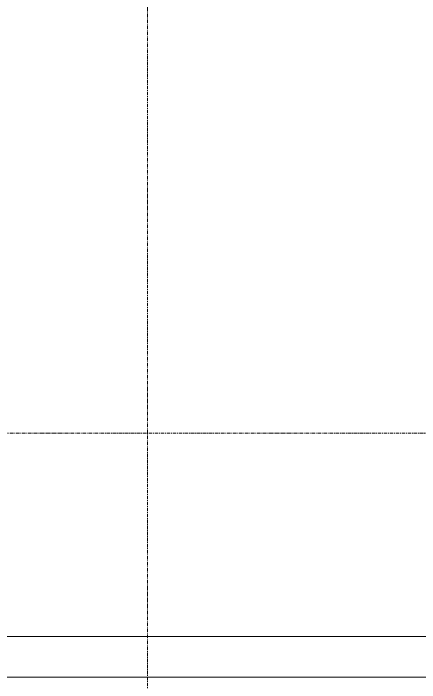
# Model space of a CAD drawing. Header units: inches. Extents: x 22 to 382261, y 22 to 371281.
# Drawn here: x 305442 to 306940, y 116738 to 119205 of the extents above; entities that cross this region are included whole.
import ezdxf

# ---------------------------------------------------------------- set-up
doc = ezdxf.new("R2010")
doc.units = ezdxf.units.IN
doc.header["$MEASUREMENT"] = 0
doc.linetypes.add('Grid Line 1_2_', pattern=[22.225, 12.7, -3.175, 3.175, -3.175])
for name, color, linetype, lineweight in [('A-FLOR-LEVL', 51, 'Continuous', 9), ('A-ROOF', 132, 'Continuous', 9), ('S-GRID', 1, 'Continuous', 9)]:
    doc.layers.add(name, color=color, linetype=linetype, lineweight=lineweight)

msp = doc.modelspace()

# ---------------------------------------------------------------- linework, layer by layer
at = {"layer": 'A-FLOR-LEVL', "linetype": 'Grid Line 1_2_'}
for p, q in [((274114.5, 117658), (312992.1, 117658)), ((274114.5, 116758), (312992.1, 116758))]:
    msp.add_line(p, q, dxfattribs=at)
at = {"layer": 'A-ROOF'}
for p, q in [((301715.6, 116908), (308271.6, 116908)), ((308271.6, 116758), (301715.6, 116758))]:
    msp.add_line(p, q, dxfattribs=at)
at = {"layer": 'S-GRID', "linetype": 'Grid Line 1_2_'}
msp.add_line((305936.6, 112858), (305936.6, 128092.2), dxfattribs=at)

doc.saveas('drawing.dxf')
